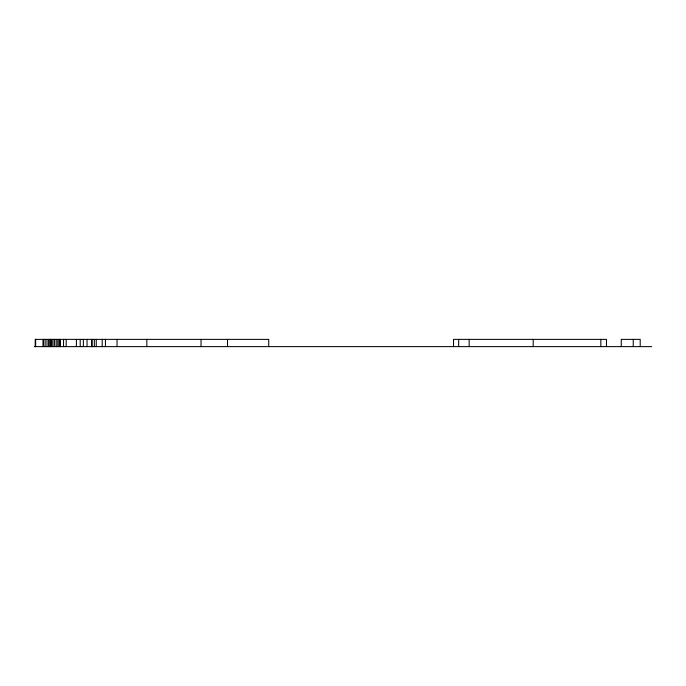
<?xml version="1.0" encoding="UTF-8"?>
<svg xmlns="http://www.w3.org/2000/svg" width="686" height="686" viewBox="0 0 686 686"><rect width="100%" height="100%" fill="white"/><g stroke="black" fill="none" stroke-linecap="round" stroke-linejoin="round"><path stroke-width="1.03" d="M34.3 346.619L651.7 346.619M640.201 346.619L640.201 339.381L621.259 339.381L621.259 346.619M633.238 339.381L633.238 346.619M606.45 346.619L606.45 339.381L453.532 339.381L453.532 346.619M600.833 339.381L600.833 346.619M533.202 339.381L533.202 346.619M469.155 339.381L469.155 346.619M458.66 339.381L458.66 346.619M268.732 346.619L268.732 339.381L35.218 339.381L35.218 346.619M227.503 339.381L227.503 346.619M201.032 339.381L201.032 346.619M146.838 339.381L146.838 346.619M117.032 339.381L117.032 346.619M105.438 339.381L105.438 346.619M102.205 339.381L102.205 346.619M96.254 339.381L96.254 346.619M94.334 339.381L94.334 346.619M91.924 339.381L91.924 346.619M91.787 339.381L91.787 346.619M87.045 339.381L87.045 346.619M83.366 339.381L83.366 346.619M80.211 339.381L80.211 346.619M76.403 339.381L76.403 346.619M66.19 339.381L66.19 346.619M63.541 339.381L63.541 346.619M60.377 339.381L60.325 346.619M60.239 339.381L60.239 346.619M59.974 339.381L59.974 346.619M59.073 339.381L59.073 346.619M57.778 339.381L57.778 346.619M56.226 339.381L56.226 346.619M54.588 339.381L54.588 346.619M53.019 339.381L53.019 346.619M51.724 339.381L51.724 346.619M50.824 339.381L50.824 346.619M50.575 339.381L50.575 346.619M50.43 339.381L50.43 346.619M49.889 339.381L49.889 346.619M48.586 339.381L48.586 346.619M47 339.381L47 346.619M45.147 339.381L45.147 346.619M43.552 339.381L43.552 346.619M42.978 339.381L42.978 346.619M35.595 339.381L35.603 346.619M35.526 339.381L35.526 346.619"/></g></svg>
